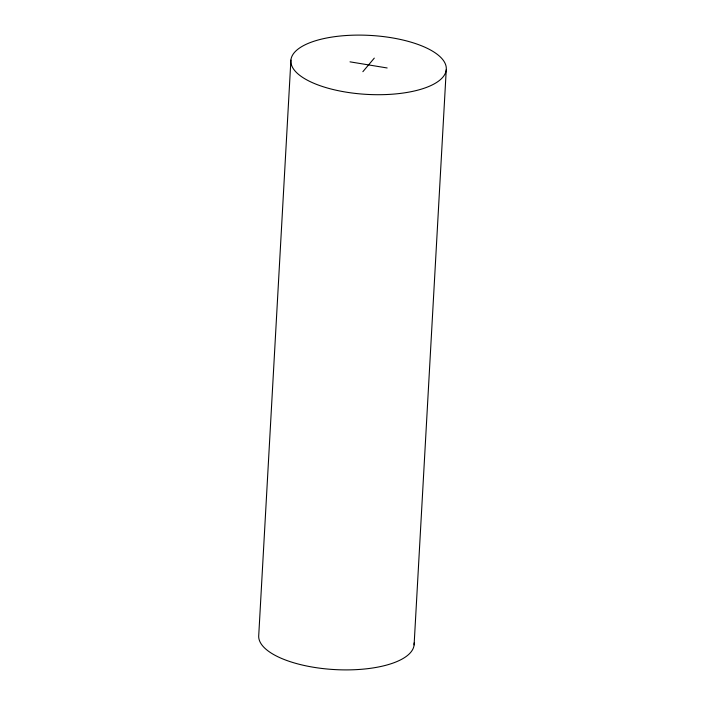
<?xml version="1.0" encoding="UTF-8"?>
<svg xmlns="http://www.w3.org/2000/svg" width="705" height="705" viewBox="0 0 705 705"><rect width="100%" height="100%" fill="white"/><g stroke="black" fill="none" stroke-linecap="round" stroke-linejoin="round"><path stroke-width="1.06" d="M290.901 60.101L258.744 635.284A77.832 29.531 3.2 0 0 336.082 669.653A77.832 29.531 3.2 0 0 414.117 642.978M414.099 644.899L446.256 69.716A77.832 29.531 3.2 0 0 332.222 37.03A77.832 29.531 3.2 0 0 327.261 87.975A77.832 29.531 3.2 0 0 446.256 69.716M362.863 71.698L374.293 58.118M350.006 61.846L387.151 67.971"/></g></svg>
